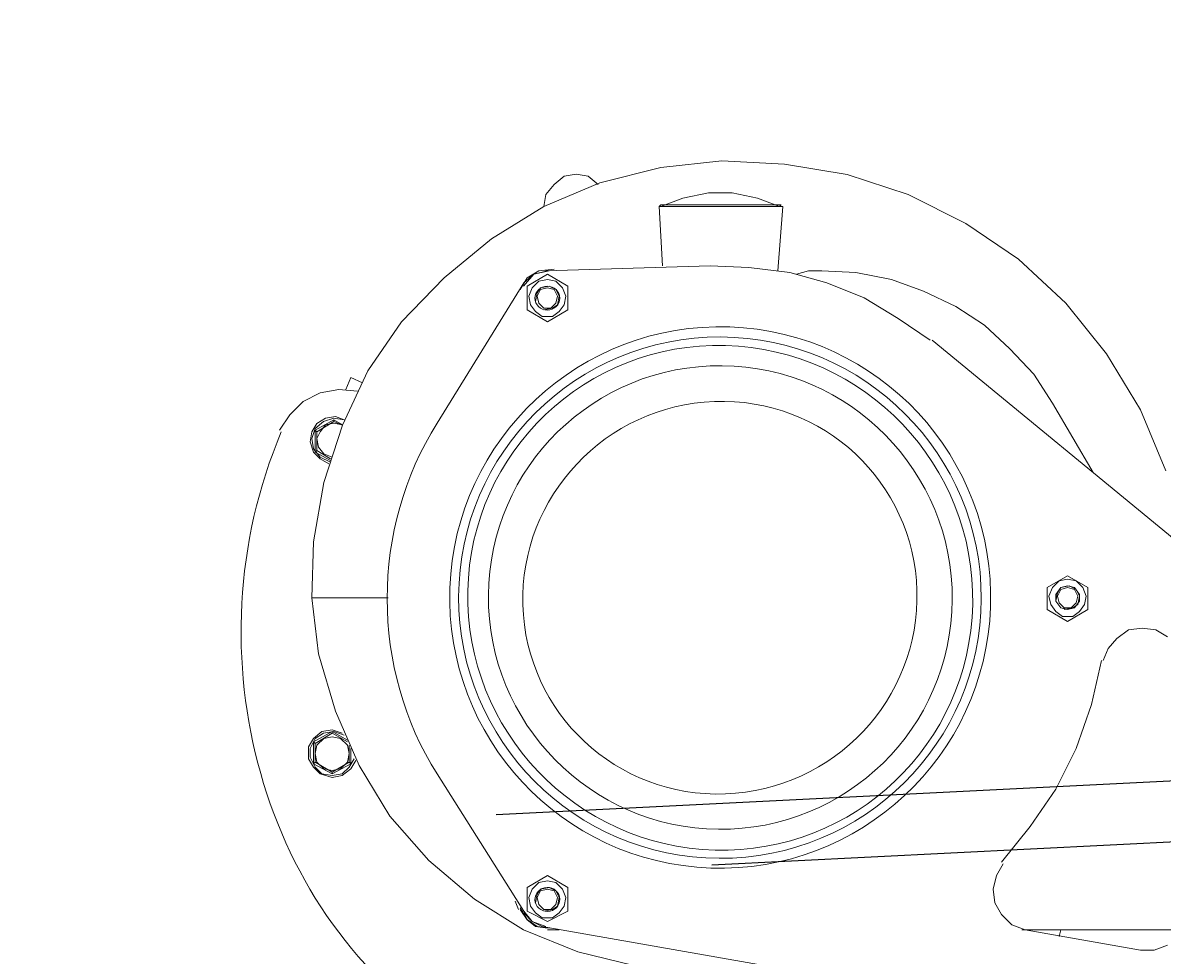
# Model space of a CAD drawing. Header units: inches. Extents: x 11 to 128, y 20 to 108.
# Drawn here: x 29.8394 to 30.3206, y 83.1551 to 83.5491 of the extents above; entities that cross this region are included whole.
import ezdxf

# ---------------------------------------------------------------- set-up
doc = ezdxf.new("R2010")
doc.units = ezdxf.units.IN
doc.header["$MEASUREMENT"] = 0
doc.layers.add('1', color=255, linetype='Continuous')
doc.layers.add('Dim', color=6, linetype='Continuous', lineweight=13)

# ---------------------------------------------------------------- blocks, each defined once
blk = doc.blocks.new('5')
at = {"layer": '1', "lineweight": 9}
for p, q in [((225.26463, -21.1878), (225.24176, -21.19032)), ((225.28812, -21.18906), (225.26463, -21.1878)), ((225.31161, -21.19288), (225.28812, -21.18906)), ((225.20557, -21.19351), (225.20175, -21.19667)), ((225.21003, -21.19286), (225.20557, -21.19351)), ((225.21447, -21.19351), (225.21003, -21.19286)), ((225.21826, -21.19667), (225.21447, -21.19351)), ((225.24176, -21.19032), (225.21889, -21.19604)), ((225.33448, -21.20049), (225.31161, -21.19288)), ((225.21889, -21.19604), (225.19794, -21.20491)), ((225.20175, -21.19667), (225.19858, -21.20049)), ((225.19858, -21.20049), (225.19794, -21.20492)), ((225.25003, -21.20176), (225.24176, -21.20492)), ((225.25954, -21.19984), (225.25003, -21.20176)), ((225.26844, -21.19984), (225.25954, -21.19984)), ((225.27794, -21.20176), (225.26844, -21.19984)), ((225.28622, -21.20492), (225.27794, -21.20176)), ((225.35608, -21.21128), (225.33448, -21.20049)), ((225.19794, -21.20491), (225.17826, -21.21699)), ((225.28749, -21.20492), (225.24113, -21.20492)), ((225.24113, -21.20492), (225.24239, -21.22716)), ((225.24114, -21.20492), (225.24176, -21.20429)), ((225.24176, -21.20429), (225.28685, -21.20429)), ((225.2875, -21.20492), (225.28558, -21.22908)), ((225.28685, -21.20492), (225.28622, -21.20429)), ((225.37576, -21.22462), (225.35608, -21.21128)), ((225.17826, -21.21699), (225.16048, -21.23162)), ((225.20175, -21.22844), (225.19602, -21.22907)), ((225.26017, -21.22715), (225.19857, -21.22907)), ((225.27477, -21.2278), (225.26018, -21.22715)), ((225.29003, -21.2297), (225.27477, -21.2278)), ((225.39356, -21.24115), (225.37576, -21.22462)), ((225.16048, -21.23162), (225.1446, -21.24811)), ((225.1916, -21.23162), (225.18906, -21.23605)), ((225.19413, -21.23033), (225.19032, -21.23478)), ((225.19414, -21.23033), (225.19033, -21.23351)), ((225.19602, -21.22907), (225.1916, -21.23162)), ((225.1916, -21.23479), (225.19921, -21.23034)), ((225.19604, -21.23287), (225.1935, -21.2354)), ((225.19984, -21.22907), (225.19413, -21.23033)), ((225.19921, -21.22907), (225.19414, -21.23033)), ((225.19921, -21.23224), (225.19604, -21.23287)), ((225.19921, -21.23033), (225.20684, -21.23478)), ((225.20238, -21.23287), (225.19921, -21.23224)), ((225.20494, -21.2354), (225.20238, -21.23287)), ((225.304, -21.23351), (225.29003, -21.2297)), ((225.29257, -21.23033), (225.29702, -21.22907)), ((225.29702, -21.22907), (225.30208, -21.22907)), ((225.30209, -21.22906), (225.31478, -21.22969)), ((225.31478, -21.22969), (225.32814, -21.23224)), ((225.32814, -21.23224), (225.34019, -21.23669)), ((225.19033, -21.23351), (225.15793, -21.28621)), ((225.1916, -21.24368), (225.1916, -21.23479)), ((225.1935, -21.2354), (225.19222, -21.23858)), ((225.19667, -21.2354), (225.19539, -21.23732)), ((225.19666, -21.23604), (225.19539, -21.23859)), ((225.19921, -21.23541), (225.19666, -21.23604)), ((225.19985, -21.23479), (225.19667, -21.2354)), ((225.20175, -21.23604), (225.19921, -21.23541)), ((225.20238, -21.23605), (225.19985, -21.23479)), ((225.20304, -21.23859), (225.20175, -21.23604)), ((225.20367, -21.23858), (225.20238, -21.23605)), ((225.20619, -21.23858), (225.20494, -21.2354)), ((225.20684, -21.23479), (225.20684, -21.24369)), ((225.31796, -21.23922), (225.304, -21.23351)), ((225.34019, -21.23669), (225.35228, -21.2424)), ((225.19222, -21.23858), (225.19285, -21.24176)), ((225.19539, -21.23732), (225.19477, -21.2405)), ((225.19539, -21.23859), (225.19604, -21.24114)), ((225.19604, -21.24114), (225.19794, -21.24304)), ((225.20048, -21.24304), (225.20238, -21.24114)), ((225.20238, -21.24114), (225.20304, -21.23859)), ((225.20302, -21.24176), (225.20367, -21.23858)), ((225.20556, -21.24176), (225.20619, -21.23858)), ((225.33068, -21.24686), (225.31796, -21.23922)), ((225.40879, -21.26018), (225.39356, -21.24115)), ((225.19921, -21.24811), (225.1916, -21.24368)), ((225.19285, -21.24176), (225.19477, -21.24432)), ((225.19477, -21.24432), (225.19729, -21.24619)), ((225.19794, -21.24368), (225.20113, -21.24303)), ((225.19794, -21.24304), (225.20048, -21.24304)), ((225.20684, -21.24368), (225.19921, -21.24811)), ((225.20112, -21.24619), (225.20367, -21.24432)), ((225.20113, -21.24303), (225.20302, -21.24176)), ((225.20367, -21.24432), (225.20556, -21.24176)), ((225.35228, -21.2424), (225.36306, -21.24938)), ((225.1446, -21.24811), (225.13189, -21.26655)), ((225.19729, -21.24619), (225.20112, -21.24619)), ((225.34273, -21.2551), (225.33068, -21.24686)), ((225.36306, -21.24938), (225.37259, -21.25827)), ((225.46086, -21.35164), (225.34338, -21.25509)), ((225.37259, -21.25827), (225.38149, -21.2678)), ((225.42149, -21.28114), (225.40879, -21.26018)), ((225.13189, -21.26655), (225.12238, -21.28685)), ((225.12364, -21.27351), (225.12556, -21.26908)), ((225.12998, -21.27098), (225.12554, -21.26908)), ((225.38149, -21.2678), (225.38847, -21.2786)), ((225.11412, -21.27479), (225.10774, -21.27798)), ((225.1211, -21.27351), (225.11412, -21.27479)), ((225.12808, -21.27414), (225.1211, -21.27351)), ((225.10774, -21.27798), (225.10269, -21.28304)), ((225.38847, -21.2786), (225.40371, -21.30465)), ((225.10269, -21.28304), (225.09888, -21.28875)), ((225.11983, -21.28367), (225.11602, -21.2843)), ((225.123, -21.28496), (225.11983, -21.28367)), ((225.43102, -21.30401), (225.42149, -21.28114)), ((225.11283, -21.28622), (225.11093, -21.28938)), ((225.11093, -21.29193), (225.1122, -21.28812)), ((225.1122, -21.28876), (225.11919, -21.28494)), ((225.1122, -21.28812), (225.11537, -21.28559)), ((225.11602, -21.2843), (225.11283, -21.28622)), ((225.11283, -21.28939), (225.11919, -21.28559)), ((225.11601, -21.28684), (225.11412, -21.28939)), ((225.11537, -21.28559), (225.11919, -21.2843)), ((225.12238, -21.28685), (225.11538, -21.30844)), ((225.11918, -21.28621), (225.11601, -21.28684)), ((225.12237, -21.28684), (225.11918, -21.28621)), ((225.11919, -21.2843), (225.123, -21.28496)), ((225.11919, -21.28494), (225.12238, -21.28684)), ((225.11919, -21.28495), (225.11919, -21.28558)), ((225.11919, -21.28559), (225.12237, -21.28685)), ((225.11093, -21.28938), (225.11031, -21.2932)), ((225.11158, -21.29575), (225.11093, -21.29193)), ((225.11283, -21.28939), (225.1122, -21.28876)), ((225.1122, -21.29257), (225.1122, -21.28876)), ((225.1122, -21.29701), (225.1122, -21.29258)), ((225.11283, -21.29637), (225.11283, -21.28937)), ((225.11412, -21.28939), (225.11283, -21.29192)), ((225.11283, -21.29192), (225.11347, -21.29513)), ((225.11031, -21.2932), (225.11158, -21.29699)), ((225.1141, -21.29891), (225.11158, -21.29575)), ((225.11158, -21.29699), (225.1141, -21.29956)), ((225.1122, -21.297), (225.11283, -21.29637)), ((225.11792, -21.30019), (225.1122, -21.29701)), ((225.11792, -21.29956), (225.11283, -21.29638)), ((225.11347, -21.29513), (225.11539, -21.29763)), ((225.11792, -21.30083), (225.1141, -21.29891)), ((225.1141, -21.29956), (225.11729, -21.30146)), ((225.11539, -21.29763), (225.11856, -21.2989)), ((225.11538, -21.30844), (225.11158, -21.33066)), ((225.11158, -21.33066), (225.11093, -21.35163)), ((225.38656, -21.34781), (225.39419, -21.34336)), ((225.39419, -21.34335), (225.4018, -21.3478)), ((225.38656, -21.35605), (225.38656, -21.34781)), ((225.38846, -21.3478), (225.38719, -21.351)), ((225.39101, -21.34527), (225.38846, -21.3478)), ((225.39163, -21.34781), (225.38973, -21.35034)), ((225.39163, -21.34781), (225.39037, -21.34971)), ((225.39419, -21.34464), (225.39101, -21.34527)), ((225.39419, -21.34718), (225.39163, -21.34781)), ((225.39481, -21.34718), (225.39163, -21.34781)), ((225.39419, -21.34781), (225.39163, -21.34846)), ((225.39734, -21.34527), (225.39419, -21.34464)), ((225.39672, -21.34781), (225.39419, -21.34718)), ((225.39672, -21.34846), (225.39419, -21.34781)), ((225.39736, -21.34846), (225.39481, -21.34718)), ((225.39863, -21.35034), (225.39672, -21.34781)), ((225.39991, -21.3478), (225.39734, -21.34527)), ((225.40116, -21.351), (225.39991, -21.3478)), ((225.40181, -21.34781), (225.40181, -21.35605)), ((225.11093, -21.35164), (225.11347, -21.37259)), ((225.13951, -21.35164), (225.11093, -21.35164)), ((225.38719, -21.351), (225.38784, -21.35416)), ((225.38973, -21.35034), (225.38973, -21.35289)), ((225.39037, -21.34971), (225.38975, -21.35289)), ((225.39163, -21.34846), (225.39038, -21.35099)), ((225.39038, -21.35099), (225.39101, -21.35352)), ((225.39799, -21.35099), (225.39672, -21.34846)), ((225.39734, -21.35352), (225.39799, -21.35099)), ((225.39863, -21.35099), (225.39736, -21.34846)), ((225.39798, -21.35418), (225.39863, -21.35099)), ((225.39863, -21.35289), (225.39863, -21.35034)), ((225.40053, -21.35416), (225.40116, -21.351)), ((225.39419, -21.36052), (225.38656, -21.35605)), ((225.38784, -21.35416), (225.38973, -21.35672)), ((225.38973, -21.35289), (225.39163, -21.35544)), ((225.38973, -21.35672), (225.39228, -21.35861)), ((225.39101, -21.35352), (225.39292, -21.35544)), ((225.39163, -21.35544), (225.39419, -21.35606)), ((225.39292, -21.35605), (225.39609, -21.35544)), ((225.39292, -21.35544), (225.39546, -21.35544)), ((225.39419, -21.35606), (225.39672, -21.35544)), ((225.40181, -21.35605), (225.3942, -21.36052)), ((225.39546, -21.35544), (225.39734, -21.35352)), ((225.39609, -21.35544), (225.39798, -21.35418)), ((225.39609, -21.35861), (225.39863, -21.35672)), ((225.39672, -21.35544), (225.39863, -21.35289)), ((225.39863, -21.35672), (225.40053, -21.35416)), ((225.39228, -21.35861), (225.39609, -21.35861)), ((225.41705, -21.36369), (225.41259, -21.36686)), ((225.42211, -21.36306), (225.41705, -21.36369)), ((225.4272, -21.36369), (225.42211, -21.36306)), ((225.43166, -21.36622), (225.4272, -21.36369)), ((225.41259, -21.36686), (225.40942, -21.37067)), ((225.11347, -21.37259), (225.11983, -21.39418)), ((225.40942, -21.37067), (225.40752, -21.37512)), ((225.40308, -21.39163), (225.40689, -21.37512)), ((225.11983, -21.39418), (225.12873, -21.41448)), ((225.39735, -21.40814), (225.40308, -21.39163)), ((225.11158, -21.4056), (225.11855, -21.40179)), ((225.11474, -21.40179), (225.11159, -21.40434)), ((225.11537, -21.40242), (225.1122, -21.40434)), ((225.1122, -21.40624), (225.11856, -21.40243)), ((225.11856, -21.40116), (225.11474, -21.40179)), ((225.11919, -21.40179), (225.11537, -21.40242)), ((225.11856, -21.4037), (225.11539, -21.40433)), ((225.11855, -21.40179), (225.12426, -21.40497)), ((225.12237, -21.40242), (225.11856, -21.40116)), ((225.11856, -21.40179), (225.11856, -21.40242)), ((225.11856, -21.40242), (225.12427, -21.40561)), ((225.12173, -21.40433), (225.11856, -21.4037)), ((225.123, -21.40307), (225.11919, -21.40179)), ((225.11159, -21.40434), (225.10966, -21.4075)), ((225.10966, -21.4075), (225.10966, -21.41195)), ((225.1122, -21.40434), (225.1103, -21.40815)), ((225.1103, -21.40815), (225.1103, -21.41131)), ((225.11221, -21.40624), (225.11158, -21.4056)), ((225.11158, -21.41004), (225.11158, -21.40561)), ((225.1122, -21.41323), (225.1122, -21.40623)), ((225.11283, -21.40686), (225.1122, -21.41004)), ((225.11539, -21.40433), (225.11283, -21.40686)), ((225.12427, -21.40686), (225.12173, -21.40433)), ((225.12491, -21.41004), (225.12427, -21.40686)), ((225.12492, -21.40687), (225.12492, -21.41324)), ((225.12555, -21.40815), (225.12555, -21.41004)), ((225.38974, -21.42338), (225.39735, -21.40814)), ((225.10966, -21.41195), (225.11159, -21.41514)), ((225.1103, -21.41131), (225.1122, -21.41513)), ((225.11158, -21.41386), (225.11158, -21.41004)), ((225.1122, -21.41004), (225.11283, -21.41323)), ((225.12427, -21.41323), (225.12491, -21.41004)), ((225.12492, -21.41513), (225.12681, -21.41195)), ((225.12555, -21.41004), (225.12555, -21.41386)), ((225.11158, -21.41386), (225.11221, -21.41323)), ((225.11856, -21.41767), (225.11158, -21.41386)), ((225.11159, -21.41514), (225.11412, -21.41766)), ((225.11856, -21.41703), (225.1122, -21.41323)), ((225.1122, -21.41513), (225.11475, -21.41766)), ((225.11283, -21.41323), (225.11539, -21.41576)), ((225.11539, -21.41576), (225.11856, -21.41641)), ((225.12492, -21.41323), (225.11856, -21.41703)), ((225.12555, -21.41386), (225.11856, -21.41767)), ((225.11856, -21.41641), (225.12173, -21.41576)), ((225.12173, -21.41576), (225.12427, -21.41323)), ((225.12237, -21.41766), (225.12492, -21.41513)), ((225.12237, -21.4183), (225.12554, -21.41575)), ((225.12555, -21.41386), (225.12492, -21.41323)), ((225.12554, -21.41575), (225.12746, -21.41258)), ((225.12873, -21.41448), (225.14015, -21.43353)), ((225.11412, -21.41766), (225.11856, -21.41895)), ((225.11475, -21.41766), (225.11856, -21.41829)), ((225.11856, -21.41703), (225.11856, -21.41703)), ((225.11856, -21.41767), (225.11856, -21.41703)), ((225.11856, -21.41829), (225.12237, -21.41766)), ((225.11856, -21.41895), (225.12237, -21.4183)), ((225.15793, -21.41767), (225.19033, -21.4691)), ((225.38021, -21.43735), (225.38974, -21.42338)), ((225.14015, -21.43353), (225.15474, -21.45006)), ((225.36942, -21.4507), (225.38021, -21.43735)), ((225.15474, -21.45006), (225.17192, -21.46465)), ((225.37005, -21.45132), (225.36751, -21.45576)), ((225.1916, -21.46021), (225.19921, -21.45578)), ((225.19604, -21.4583), (225.1935, -21.46085)), ((225.19921, -21.45767), (225.19604, -21.4583)), ((225.19921, -21.45577), (225.20684, -21.4602)), ((225.20238, -21.4583), (225.19921, -21.45767)), ((225.20494, -21.46085), (225.20238, -21.4583)), ((225.36751, -21.45576), (225.36624, -21.46084)), ((225.1916, -21.4691), (225.1916, -21.4602)), ((225.1935, -21.46085), (225.19222, -21.46401)), ((225.19539, -21.46276), (225.19477, -21.46594)), ((225.19667, -21.46084), (225.19539, -21.46276)), ((225.19666, -21.46148), (225.19539, -21.46401)), ((225.19921, -21.46085), (225.19666, -21.46148)), ((225.19985, -21.4602), (225.19667, -21.46084)), ((225.20175, -21.46148), (225.19921, -21.46085)), ((225.20238, -21.46147), (225.19985, -21.4602)), ((225.20304, -21.46401), (225.20175, -21.46148)), ((225.20367, -21.46402), (225.20238, -21.46147)), ((225.20619, -21.46401), (225.20494, -21.46085)), ((225.20684, -21.46021), (225.20684, -21.4691)), ((225.36624, -21.46084), (225.36688, -21.46592)), ((225.17192, -21.46465), (225.19032, -21.4761)), ((225.18842, -21.46846), (225.18715, -21.4653)), ((225.18905, -21.46784), (225.19161, -21.47228)), ((225.19222, -21.46401), (225.19285, -21.4672)), ((225.19285, -21.4672), (225.19477, -21.46972)), ((225.19539, -21.46401), (225.19604, -21.46656)), ((225.19604, -21.46656), (225.19794, -21.46846)), ((225.20048, -21.46846), (225.20238, -21.46656)), ((225.20113, -21.46847), (225.20302, -21.46718)), ((225.20238, -21.46656), (225.20304, -21.46401)), ((225.20302, -21.46718), (225.20367, -21.46402)), ((225.20367, -21.46972), (225.20556, -21.4672)), ((225.20556, -21.4672), (225.20619, -21.46401)), ((225.36688, -21.46592), (225.36941, -21.47037)), ((225.18905, -21.46846), (225.19161, -21.4723)), ((225.19033, -21.4691), (225.1935, -21.47292)), ((225.19033, -21.46972), (225.1935, -21.47292)), ((225.19921, -21.47292), (225.1916, -21.4691)), ((225.19161, -21.47228), (225.19539, -21.47483)), ((225.19161, -21.4723), (225.19476, -21.47483)), ((225.19477, -21.46972), (225.19729, -21.47166)), ((225.19729, -21.47166), (225.20112, -21.47166)), ((225.19794, -21.46846), (225.20048, -21.46846)), ((225.19794, -21.4691), (225.20113, -21.46847)), ((225.20684, -21.4691), (225.19921, -21.47292)), ((225.20112, -21.47166), (225.20367, -21.46972)), ((225.36941, -21.47037), (225.37322, -21.47417)), ((225.19032, -21.4761), (225.21063, -21.48434)), ((225.1935, -21.47292), (225.19858, -21.47481)), ((225.1935, -21.47292), (225.19729, -21.47482)), ((225.19476, -21.47483), (225.1992, -21.47546)), ((225.19539, -21.47483), (225.20047, -21.47547)), ((225.1973, -21.47482), (225.46149, -21.52118)), ((225.20366, -21.47609), (225.1992, -21.47609)), ((225.37322, -21.47417), (225.37829, -21.47608)), ((225.37703, -21.47609), (225.43736, -21.47609)), ((225.3783, -21.47609), (225.42149, -21.4837)), ((225.39101, -21.47863), (225.39163, -21.47608)), ((225.21063, -21.48434), (225.2316, -21.48942)), ((225.42149, -21.48371), (225.42658, -21.48371)), ((225.42658, -21.48371), (225.43166, -21.48181))]:
    blk.add_line(p, q, dxfattribs=at)
for centre, major_axis, ratio, start_param, end_param in [((225.19921, -21.23927), (0.00466, 0.00011), 0.962993, 1.55274, 7.835925), ((225.26399, -21.35151), (0.00357, 0.10142), 0.998841, 0.03551927946319289, 6.318704586642779), ((225.264, -21.35157), (0, 0.09964), 0.999498, 3.931342820173711e-07, 6.283185700313869), ((225.26389, -21.35157), (-0.09586, 0.0201), 0.997664, 1.773981, 8.057166), ((225.264, -21.35162), (-0.06778, 0.06645), 0.993645, 2.322509, 8.605694), ((225.26403, -21.35151), (-0.06632, 0.05632), 0.997534, 2.265797, 8.548982), ((225.26387, -21.35159), (0.06125, 0.04169), 0.990598, 1.00524, 7.288425), ((225.2366, -21.35195), (0, 0.11145), 0.874097, 0.939998, 2.201499), ((225.23498, -21.36444), (0, 0.17221), 0.874097, 1.11985, 2.647842), ((225.19921, -21.46471), (0.00465, 0.00012), 0.966477, 1.550319472565804, 7.83350477974539)]:
    blk.add_ellipse(centre, major_axis=major_axis, ratio=ratio, start_param=start_param, end_param=end_param, dxfattribs=at)

msp = doc.modelspace()

# ---------------------------------------------------------------- linework, layer by layer
for p, q in [((30.03891, 83.21528), (31.19342, 83.27306)), ((30.12987, 83.19404), (31.19315, 83.24726))]:
    msp.add_line(p, q)
msp.add_open_spline([(18.80527, 84.67695), (20.02879, 84.15716), (22.00001, 83.28056), (26.13586, 81.6811), (29.86669, 80.9072), (34.92488, 80.9072), (38.64477, 80.92251), (41.12414, 80.90707)], degree=3, knots=[0, 0, 0, 0, 3.550687, 7.088547, 10.454406, 13.763203, 20.376363, 20.376363, 20.376363, 20.376363])
msp.add_open_spline([(18.80527, 84.67695), (20.02879, 84.15716), (22.00001, 83.28056), (26.13586, 81.6811), (29.86669, 80.9072), (34.92488, 80.9072), (38.64477, 80.92251), (41.12414, 80.90707)], degree=3, knots=[0, 0, 0, 0, 3.550687, 7.088547, 10.454406, 13.763203, 20.376363, 20.376363, 20.376363, 20.376363])

# ---------------------------------------------------------------- block references
at = {"layer": 'Dim', "xscale": 1.125, "yscale": 1.125, "zscale": 1.125}
msp.add_blockref('5', (-223.28855, 107.32721), dxfattribs=at)

doc.saveas('drawing.dxf')
